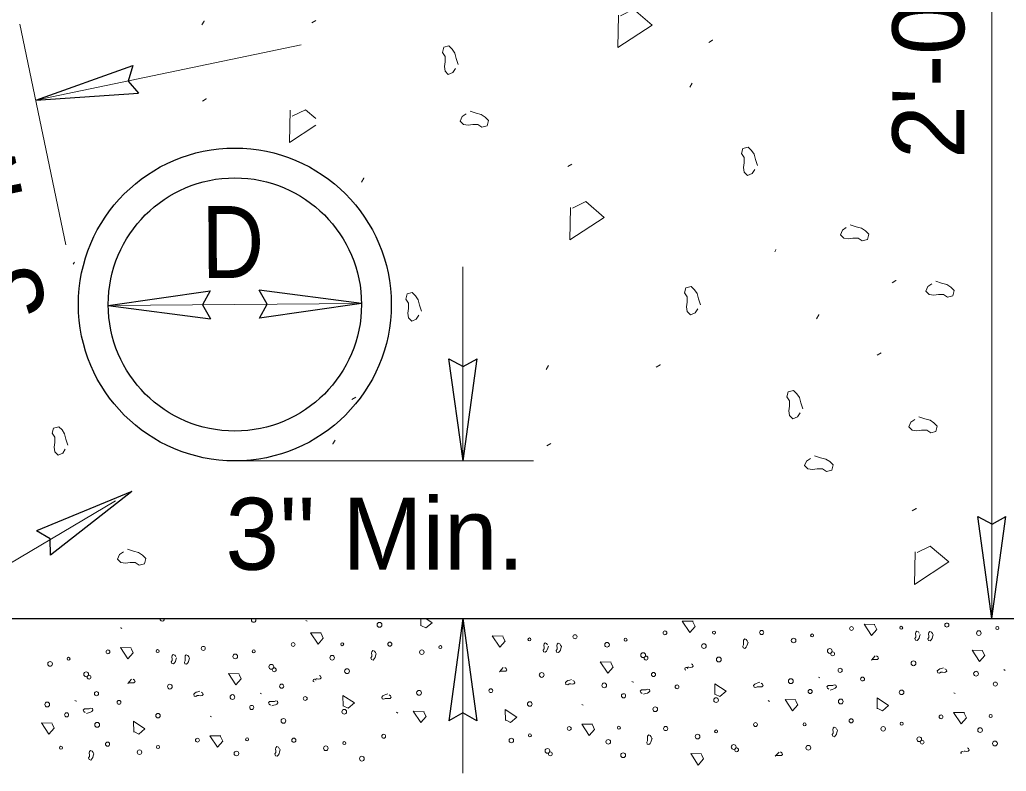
# Model space of a CAD drawing. Extents: x 303 to 714, y -130 to 165.
# Drawn here: x 403.47 to 419.92, y -73.05 to -60.52 of the extents above; entities that cross this region are included whole.
import ezdxf

# ---------------------------------------------------------------- set-up
doc = ezdxf.new("R2010")
doc.units = 0
doc.header["$LTSCALE"] = 0.52
doc.layers.add('1', color=7, linetype='Continuous', lineweight=13)

msp = doc.modelspace()

# ---------------------------------------------------------------- linework, layer by layer
at = {"layer": '1'}
for p, q in [((419.6768, -50.5249), (419.6768, -70.5022)), ((404.2369, -64.2698), (403.4728, -60.5959)), ((408.1629, -60.938), (403.7355, -61.8588)), ((410.8591, -64.6402), (410.8591, -67.8746)), ((404.945, -65.2816), (409.1669, -65.2518)), ((407.0744, -67.8746), (412.0331, -67.8746)), ((396.0996, -73.8394), (405.0665, -68.5424)), ((410.1579, -70.6269), (410.1554, -70.5021)), ((410.8591, -73.0808), (410.8591, -70.5022))]:
    msp.add_line(p, q, dxfattribs=at)
at = {"layer": '1', "lineweight": 25}
for p, q in [((403.7357, -61.8587), (405.3553, -61.2828)), ((403.7357, -61.8587), (405.4506, -61.741)), ((404.9453, -65.2824), (406.6467, -65.0364)), ((409.1666, -65.2509), (407.4619, -65.029)), ((404.9453, -65.2824), (406.6499, -65.5044)), ((409.1666, -65.2509), (407.4652, -65.4969)), ((410.8599, -67.8743), (410.6259, -66.1713)), ((410.8599, -67.8743), (411.0939, -66.1712)), ((405.3361, -68.3859), (403.7467, -69.041)), ((405.3361, -68.3859), (403.9823, -69.4453)), ((419.6777, -70.5018), (419.4437, -68.7988)), ((419.6777, -70.5018), (419.9117, -68.7987)), ((410.8582, -70.5025), (410.6242, -72.2055)), ((410.8582, -70.5025), (411.0922, -72.2054))]:
    msp.add_line(p, q, dxfattribs=at)
for points in [[(403.1494, -70.5022), (423.2587, -70.5021), (423.2587, -50.5248), (405.5214, -50.5248), (402.6695, -36.8122)], [(405.3553, -61.2828), (405.2744, -61.5411), (405.4506, -61.741)], [(406.6467, -65.0364), (406.5166, -65.2737), (406.6499, -65.5044)], [(407.4652, -65.4969), (407.5953, -65.2596), (407.4619, -65.029)], [(410.6259, -66.1713), (410.8623, -66.303), (411.0939, -66.1712)], [(419.4437, -68.7988), (419.68, -68.9306), (419.9117, -68.7987)], [(403.9823, -69.4453), (403.9772, -69.1748), (403.7467, -69.041)], [(411.0922, -72.2054), (410.8559, -72.0737), (410.6242, -72.2055)]]:
    msp.add_lwpolyline(points, dxfattribs=at)
at = {"layer": '1'}
for points in [[(413.4507, -60.4428), (413.4398, -60.9833), (414.0133, -60.6083), (413.7043, -60.3436), (413.4837, -60.4538)], [(408.339, -60.5686), (408.404, -60.5298), (408.4069, -60.53)], [(406.5051, -60.6063), (406.5437, -60.5413), (406.5434, -60.5382)], [(414.9568, -60.8987), (415.0217, -60.86), (415.0247, -60.8601)], [(410.7802, -61.2643), (410.7473, -61.1649), (410.7252, -61.0769), (410.6812, -61.0105), (410.6261, -60.9556), (410.5377, -60.9775), (410.5157, -61.0658), (410.5598, -61.1319), (410.5599, -61.22), (410.5487, -61.2975), (410.5598, -61.3745), (410.6151, -61.4299), (410.6923, -61.3967), (410.7362, -61.3304)], [(414.6804, -61.5757), (414.6421, -61.6408), (414.6419, -61.6437)], [(406.5141, -61.8787), (406.5792, -61.8401), (406.5822, -61.8401)], [(407.9783, -62.0249), (407.9675, -62.5653), (408.4047, -62.2793)], [(408.4045, -62.1666), (408.2323, -62.0191), (408.0115, -62.1294)], [(410.9773, -62.045), (411.0767, -62.0781), (411.1648, -62.1), (411.2311, -62.144), (411.2862, -62.1993), (411.2641, -62.2875), (411.1761, -62.3095), (411.1097, -62.2655), (411.0217, -62.2656), (410.9443, -62.2764), (410.8672, -62.2654), (410.8122, -62.2103), (410.8452, -62.133), (410.9111, -62.0891)], [(415.7678, -62.9504), (415.7349, -62.8513), (415.7126, -62.763), (415.6687, -62.6969), (415.6132, -62.6414), (415.5252, -62.6638), (415.5032, -62.752), (415.5472, -62.8183), (415.5471, -62.9062), (415.5362, -62.9837), (415.5471, -63.0607), (415.6024, -63.1159), (415.6796, -63.0828), (415.7238, -63.0167)], [(412.6083, -62.9662), (412.6733, -62.9276), (412.6762, -62.9277)], [(409.1703, -63.2247), (409.2088, -63.1597), (409.2088, -63.1568)], [(412.6537, -63.6497), (412.6431, -64.19), (413.2163, -63.815), (412.9076, -63.5502), (412.6871, -63.6605)], [(406.6545, -63.8439), (406.7196, -63.8053), (406.7226, -63.8053)], [(417.3174, -63.9399), (417.4167, -63.9731), (417.5048, -63.995), (417.5712, -64.039), (417.6264, -64.0943), (417.6042, -64.1825), (417.5162, -64.2045), (417.4497, -64.1605), (417.3617, -64.1605), (417.2843, -64.1714), (417.2072, -64.1604), (417.1523, -64.1052), (417.1852, -64.028), (417.2511, -63.9841)], [(416.057, -64.3865), (416.0762, -64.3541), (416.0762, -64.3526)], [(404.3625, -64.5946), (404.3818, -64.562), (404.3818, -64.5606)], [(414.8173, -65.2734), (414.7843, -65.1743), (414.7622, -65.0859), (414.7182, -65.0197), (414.6632, -64.9647), (414.5749, -64.9867), (414.5527, -65.0748), (414.5968, -65.1412), (414.5967, -65.2292), (414.5858, -65.3067), (414.5968, -65.3837), (414.652, -65.4389), (414.7292, -65.4057), (414.7732, -65.3397)], [(418.0127, -64.908), (418.0777, -64.8694), (418.0807, -64.8695)], [(418.7413, -64.8783), (418.8407, -64.9115), (418.9288, -64.9333), (418.9952, -64.9773), (419.0503, -65.0327), (419.0282, -65.1208), (418.9401, -65.1429), (418.8737, -65.0988), (418.7857, -65.099), (418.7082, -65.1097), (418.6312, -65.0988), (418.5762, -65.0437), (418.6092, -64.9664), (418.6751, -64.9224)], [(410.1695, -65.3782), (410.1361, -65.2788), (410.1142, -65.1907), (410.0701, -65.1245), (410.0149, -65.0693), (409.9269, -65.0913), (409.9046, -65.1797), (409.9486, -65.2459), (409.9487, -65.3338), (409.9376, -65.4112), (409.9487, -65.4883), (410.004, -65.5434), (410.0811, -65.5104), (410.1253, -65.4444)], [(416.7545, -65.5042), (416.7929, -65.439), (416.7931, -65.4361)], [(417.7667, -66.1127), (417.8317, -66.0739), (417.8347, -66.0741)], [(412.2484, -66.3495), (412.2868, -66.2846), (412.2867, -66.2815)], [(414.0822, -66.3118), (414.1472, -66.2731), (414.1502, -66.2733)], [(416.5235, -67.0075), (416.4907, -66.9082), (416.4686, -66.8202), (416.4244, -66.7537), (416.3693, -66.6988), (416.281, -66.7207), (416.259, -66.8091), (416.303, -66.8752), (416.3031, -66.9633), (416.292, -67.0408), (416.3029, -67.1178), (416.3583, -67.1731), (416.4355, -67.14), (416.4796, -67.0737)], [(409.0055, -66.8498), (409.0706, -66.8112), (409.0735, -66.8113)], [(418.4588, -67.1424), (418.5582, -67.1756), (418.6463, -67.1975), (418.7127, -67.2415), (418.7678, -67.2968), (418.7457, -67.385), (418.6577, -67.407), (418.5912, -67.363), (418.5032, -67.3631), (418.4258, -67.3739), (418.3487, -67.363), (418.2937, -67.3078), (418.3268, -67.2305), (418.3927, -67.1866)], [(404.2732, -67.6129), (404.2403, -67.5136), (404.2183, -67.4256), (404.1742, -67.359), (404.119, -67.3042), (404.0307, -67.326), (404.0087, -67.4144), (404.0527, -67.4806), (404.0528, -67.5686), (404.0417, -67.6462), (404.0526, -67.7231), (404.108, -67.7785), (404.1852, -67.7453), (404.2292, -67.679)], [(408.7292, -67.527), (408.6907, -67.5921), (408.6907, -67.595)], [(412.2574, -67.6219), (412.3225, -67.5832), (412.3254, -67.5833)], [(416.7205, -67.7882), (416.8198, -67.8212), (416.908, -67.8432), (416.9744, -67.8872), (417.0296, -67.9426), (417.0073, -68.0307), (416.9193, -68.0528), (416.8528, -68.0087), (416.7648, -68.0088), (416.6875, -68.0197), (416.6103, -68.0087), (416.5554, -67.9536), (416.5884, -67.8762), (416.6542, -67.8323)], [(418.3515, -68.7095), (418.4166, -68.6708), (418.4195, -68.671)], [(405.2643, -69.3472), (405.3635, -69.3803), (405.4517, -69.4022), (405.5181, -69.4462), (405.5732, -69.5016), (405.551, -69.5897), (405.463, -69.6118), (405.3965, -69.5677), (405.3085, -69.5678), (405.2312, -69.5787), (405.154, -69.5678), (405.0992, -69.5125), (405.1321, -69.4352), (405.1979, -69.3912)], [(418.3968, -69.3931), (418.3862, -69.9333), (418.9595, -69.5583), (418.6509, -69.2934), (418.4303, -69.4038)], [(408.262, -70.5472), (408.2403, -70.5344), (408.2392, -70.5344)], [(410.2388, -70.5021), (410.3454, -70.5718), (410.2424, -70.66), (410.1689, -70.6232)], [(412.8433, -70.5021), (412.8409, -70.5005), (412.7528, -70.5007), (412.7423, -70.5022)], [(414.6967, -70.5487), (414.5165, -70.5451), (414.6416, -70.7362), (414.7297, -70.6333), (414.693, -70.5597)], [(405.1742, -70.671), (405.1526, -70.6581), (405.1516, -70.6582)], [(417.727, -70.5993), (417.5468, -70.5957), (417.6718, -70.7869), (417.7601, -70.6839), (417.7233, -70.6104)], [(418.483, -70.7682), (418.472, -70.8013), (418.4646, -70.8307), (418.45, -70.8528), (418.4316, -70.8712), (418.4022, -70.8638), (418.3948, -70.8345), (418.4095, -70.8123), (418.4095, -70.783), (418.4058, -70.7572), (418.4095, -70.7315), (418.4278, -70.7132), (418.4536, -70.7242), (418.4683, -70.7462)], [(418.7002, -70.7741), (418.6892, -70.8072), (418.6818, -70.8365), (418.6672, -70.8586), (418.6488, -70.877), (418.6194, -70.8697), (418.612, -70.8402), (418.6267, -70.8182), (418.6267, -70.7888), (418.6231, -70.763), (418.6267, -70.7373), (418.6451, -70.7189), (418.6708, -70.7299), (418.6856, -70.752)], [(408.4976, -70.7433), (408.3175, -70.7397), (408.4425, -70.9308), (408.5307, -70.8279), (408.4939, -70.7543)], [(411.5278, -70.7939), (411.3477, -70.7903), (411.4727, -70.9815), (411.561, -70.8785), (411.5242, -70.805)], [(415.6125, -70.8978), (415.6015, -70.9308), (415.5942, -70.9603), (415.5794, -70.9823), (415.5611, -71.0007), (415.5316, -70.9933), (415.5242, -70.9638), (415.5389, -70.9418), (415.5389, -70.9124), (415.5352, -70.8867), (415.5389, -70.8609), (415.5573, -70.8426), (415.583, -70.8536), (415.5977, -70.8756)], [(415.5987, -70.8761), (415.6117, -70.8978), (415.6116, -70.8987)], [(418.6866, -70.7524), (418.6994, -70.7741), (418.6994, -70.7751)], [(405.3288, -70.9885), (405.1486, -70.9849), (405.2738, -71.176), (405.3619, -71.0731), (405.3252, -70.9996)], [(409.4134, -71.0923), (409.4024, -71.1254), (409.395, -71.1547), (409.3803, -71.1768), (409.362, -71.1953), (409.3326, -71.1879), (409.3252, -71.1585), (409.3399, -71.1364), (409.3398, -71.1071), (409.3363, -71.0812), (409.3399, -71.0556), (409.3582, -71.0372), (409.384, -71.0482), (409.3988, -71.0703)], [(412.284, -70.9628), (412.273, -70.9959), (412.2656, -71.0252), (412.2509, -71.0474), (412.2325, -71.0657), (412.2031, -71.0585), (412.1957, -71.029), (412.2104, -71.0069), (412.2104, -70.9776), (412.2067, -70.9518), (412.2104, -70.9261), (412.2288, -70.9077), (412.2546, -70.9187), (412.2693, -70.9407)], [(412.5012, -70.9686), (412.4902, -71.0017), (412.4828, -71.0311), (412.4681, -71.0532), (412.4497, -71.0716), (412.4203, -71.0642), (412.4129, -71.0348), (412.4276, -71.0127), (412.4277, -70.9834), (412.4239, -70.9576), (412.4276, -70.9319), (412.446, -70.9135), (412.4717, -70.9245), (412.4864, -70.9466)], [(412.4874, -70.9469), (412.5003, -70.9686), (412.5002, -70.9696)], [(419.5277, -71.0331), (419.3476, -71.0295), (419.4726, -71.2207), (419.5607, -71.1178), (419.524, -71.0442)], [(406.0848, -71.1574), (406.0738, -71.1904), (406.0665, -71.2199), (406.0518, -71.242), (406.0334, -71.2604), (406.0041, -71.253), (405.9967, -71.2236), (406.0113, -71.2015), (406.0113, -71.1722), (406.0077, -71.1463), (406.0113, -71.1207), (406.0297, -71.1022), (406.0555, -71.1133), (406.0702, -71.1353)], [(406.3021, -71.1632), (406.2911, -71.1962), (406.2837, -71.2257), (406.269, -71.2477), (406.2507, -71.2661), (406.2212, -71.2587), (406.2139, -71.2293), (406.2286, -71.2073), (406.2285, -71.1779), (406.2248, -71.1522), (406.2286, -71.1264), (406.2469, -71.1081), (406.2727, -71.119), (406.2874, -71.1411)], [(406.2884, -71.1415), (406.3012, -71.1632), (406.3012, -71.1642)], [(409.3997, -71.0707), (409.4126, -71.0923), (409.4125, -71.0933)], [(417.7309, -71.1268), (417.6685, -71.1984), (417.6907, -71.1838), (417.72, -71.1838), (417.7457, -71.1874), (417.7715, -71.1838), (417.7899, -71.1653), (417.7788, -71.1397), (417.7568, -71.1249)], [(411.5319, -71.3214), (411.4695, -71.393), (411.4916, -71.3783), (411.5209, -71.3783), (411.5467, -71.3819), (411.5724, -71.3783), (411.5908, -71.36), (411.5797, -71.3342), (411.5577, -71.3195)], [(413.3286, -71.2277), (413.1484, -71.224), (413.2734, -71.4153), (413.3617, -71.3122), (413.325, -71.2387)], [(414.611, -71.3131), (414.6266, -71.3131), (414.6524, -71.3167), (414.6781, -71.3131), (414.6965, -71.2947), (414.6854, -71.269), (414.6672, -71.2568)], [(418.8706, -71.3244), (418.8375, -71.3355), (418.8082, -71.3429), (418.786, -71.3576), (418.7677, -71.3759), (418.775, -71.4052), (418.8044, -71.4127), (418.8266, -71.398), (418.8559, -71.3981), (418.8817, -71.4017), (418.9074, -71.398), (418.9257, -71.3797), (418.9147, -71.3539), (418.8927, -71.3391)], [(419.8765, -71.3551), (419.8982, -71.3679), (419.8992, -71.3678)], [(405.3328, -71.5159), (405.2704, -71.5876), (405.2924, -71.5729), (405.3218, -71.5729), (405.3477, -71.5766), (405.3734, -71.5729), (405.3918, -71.5545), (405.3807, -71.5288), (405.3587, -71.514)], [(407.1295, -71.4222), (406.9493, -71.4187), (407.0744, -71.6097), (407.1626, -71.5068), (407.1258, -71.4333)], [(408.412, -71.5077), (408.4275, -71.5078), (408.4533, -71.5113), (408.479, -71.5077), (408.4973, -71.4893), (408.4863, -71.4635), (408.4683, -71.4514)], [(412.6715, -71.5191), (412.6384, -71.5301), (412.6091, -71.5374), (412.5869, -71.5521), (412.5685, -71.5705), (412.5759, -71.5999), (412.6053, -71.6073), (412.6274, -71.5926), (412.6567, -71.5926), (412.6826, -71.5962), (412.7082, -71.5926), (412.7267, -71.5742), (412.7157, -71.5484), (412.6936, -71.5337)], [(413.6774, -71.5497), (413.6991, -71.5625), (413.7001, -71.5624)], [(416.7887, -71.4787), (416.8104, -71.4916), (416.8114, -71.4915)], [(406.4724, -71.7137), (406.4394, -71.7246), (406.4099, -71.732), (406.3879, -71.7467), (406.3695, -71.765), (406.3768, -71.7945), (406.4062, -71.8018), (406.4283, -71.7872), (406.4577, -71.7872), (406.4835, -71.7908), (406.5092, -71.7872), (406.5275, -71.7687), (406.5165, -71.743), (406.4945, -71.7283)], [(413.8713, -71.766), (413.9045, -71.755), (413.9339, -71.7477), (413.956, -71.7329), (413.9743, -71.7145), (413.967, -71.6852), (413.9376, -71.6778), (413.9155, -71.6924), (413.8861, -71.6925), (413.8603, -71.6888), (413.8346, -71.6924), (413.8162, -71.7108), (413.8272, -71.7366), (413.8493, -71.7513)], [(415.0598, -71.7701), (415.0562, -71.5899), (415.2473, -71.715), (415.1444, -71.8032), (415.0708, -71.7664)], [(415.8077, -71.5654), (415.7746, -71.5763), (415.7452, -71.5837), (415.7231, -71.5984), (415.7047, -71.6167), (415.7121, -71.6462), (415.7414, -71.6536), (415.7636, -71.6389), (415.7929, -71.6389), (415.8187, -71.6426), (415.8444, -71.6388), (415.8628, -71.6205), (415.8518, -71.5947), (415.8297, -71.5801)], [(416.9827, -71.6952), (417.0157, -71.6841), (417.0453, -71.6767), (417.0673, -71.6621), (417.0857, -71.6437), (417.0783, -71.6143), (417.0489, -71.6069), (417.0268, -71.6216), (416.9975, -71.6216), (416.9717, -71.6179), (416.946, -71.6216), (416.9276, -71.6399), (416.9386, -71.6658), (416.9607, -71.6805)], [(404.3906, -71.8679), (404.4122, -71.8807), (404.4133, -71.8807)], [(407.4783, -71.7442), (407.5, -71.757), (407.5011, -71.757)], [(407.6723, -71.9606), (407.7053, -71.9496), (407.7348, -71.9422), (407.7568, -71.9276), (407.7752, -71.9092), (407.7679, -71.8798), (407.7385, -71.8723), (407.7164, -71.887), (407.6871, -71.8871), (407.6612, -71.8834), (407.6356, -71.8871), (407.6172, -71.9054), (407.6282, -71.9312), (407.6502, -71.9459)], [(408.8607, -71.9647), (408.8571, -71.7845), (409.0482, -71.9096), (408.9453, -71.9977), (408.8717, -71.961)], [(409.6086, -71.7599), (409.5755, -71.7709), (409.5461, -71.7783), (409.524, -71.7929), (409.5056, -71.8114), (409.513, -71.8407), (409.5423, -71.8482), (409.5645, -71.8335), (409.5938, -71.8335), (409.6196, -71.8371), (409.6453, -71.8335), (409.6637, -71.8152), (409.6527, -71.7894), (409.6307, -71.7746)], [(415.9712, -71.8831), (415.9495, -71.8702), (415.9485, -71.8702)], [(416.4095, -71.8561), (416.2293, -71.8525), (416.3543, -72.0436), (416.4426, -71.9407), (416.4058, -71.8672)], [(417.768, -72.0056), (417.7645, -71.8254), (417.9556, -71.9505), (417.8527, -72.0387), (417.7792, -72.0019)], [(419.0646, -71.7537), (419.0429, -71.7408), (419.0419, -71.7409)], [(404.5846, -72.0842), (404.6177, -72.0733), (404.647, -72.0659), (404.6692, -72.0512), (404.6875, -72.0327), (404.6802, -72.0034), (404.6507, -71.996), (404.6286, -72.0107), (404.5992, -72.0108), (404.5735, -72.0071), (404.5478, -72.0107), (404.5294, -72.0292), (404.5404, -72.0548), (404.5624, -72.0696)], [(411.569, -72.2002), (411.5653, -72.02), (411.7565, -72.1451), (411.6535, -72.2333), (411.58, -72.1965)], [(412.8655, -71.9483), (412.8438, -71.9354), (412.8428, -71.9355)], [(406.6664, -72.1428), (406.6447, -72.13), (406.6437, -72.13)], [(409.7721, -72.0776), (409.7504, -72.0648), (409.7494, -72.0648)], [(410.2104, -72.0506), (410.0302, -72.0471), (410.1552, -72.2382), (410.2435, -72.1352), (410.2067, -72.0618)], [(419.2192, -72.0712), (419.039, -72.0677), (419.1641, -72.2588), (419.2523, -72.1558), (419.2155, -72.0823)], [(404.0112, -72.2452), (403.8312, -72.2416), (403.9562, -72.4327), (404.0443, -72.3298), (404.0076, -72.2562)], [(405.3698, -72.3948), (405.3662, -72.2147), (405.5574, -72.3397), (405.4545, -72.4278), (405.3809, -72.3911)], [(413.0201, -72.2658), (412.8399, -72.2622), (412.965, -72.4533), (413.0532, -72.3504), (413.0164, -72.2769)], [(417.1047, -72.3697), (417.0937, -72.4027), (417.0863, -72.4321), (417.0716, -72.4542), (417.0532, -72.4726), (417.0238, -72.4652), (417.0164, -72.4358), (417.0311, -72.4137), (417.0311, -72.3844), (417.0275, -72.3586), (417.0312, -72.3329), (417.0495, -72.3145), (417.0752, -72.3255), (417.09, -72.3476)], [(417.091, -72.348), (417.1038, -72.3697), (417.1037, -72.3707)], [(406.8209, -72.4603), (406.6408, -72.4568), (406.7658, -72.6479), (406.8541, -72.545), (406.8173, -72.4715)], [(414.0112, -72.4989), (414.0002, -72.532), (413.9928, -72.5614), (413.9782, -72.5835), (413.9597, -72.6019), (413.9304, -72.5945), (413.923, -72.5652), (413.9377, -72.5431), (413.9377, -72.5138), (413.9341, -72.4879), (413.9377, -72.4622), (413.9561, -72.4438), (413.9818, -72.4548), (413.9966, -72.4769)], [(413.9976, -72.4773), (414.0104, -72.499), (414.0103, -72.5)], [(407.8121, -72.6936), (407.8011, -72.7266), (407.7937, -72.756), (407.7792, -72.7781), (407.7607, -72.7965), (407.7313, -72.7892), (407.7239, -72.7597), (407.7386, -72.7376), (407.7387, -72.7082), (407.7349, -72.6825), (407.7386, -72.6568), (407.757, -72.6384), (407.7827, -72.6494), (407.7975, -72.6714)], [(407.7985, -72.6718), (407.8112, -72.6935), (407.8113, -72.6945)], [(419.2146, -72.7142), (419.2302, -72.7141), (419.2559, -72.7177), (419.2817, -72.7142), (419.3, -72.6958), (419.289, -72.67), (419.2708, -72.6578)], [(404.7065, -72.7587), (404.6955, -72.7918), (404.6881, -72.8212), (404.6734, -72.8433), (404.6551, -72.8617), (404.6256, -72.8543), (404.6183, -72.8249), (404.633, -72.8028), (404.6329, -72.7735), (404.6293, -72.7477), (404.6329, -72.722), (404.6513, -72.7037), (404.6771, -72.7146), (404.6918, -72.7367)], [(404.6928, -72.7371), (404.7057, -72.7587), (404.7056, -72.7597)], [(414.8387, -72.758), (414.6586, -72.7545), (414.7836, -72.9456), (414.8717, -72.8426), (414.835, -72.7692)], [(416.1298, -72.7281), (416.0673, -72.7997), (416.0894, -72.785), (416.1188, -72.7851), (416.1446, -72.7887), (416.1703, -72.785), (416.1887, -72.7667), (416.1777, -72.7409), (416.1556, -72.7261)]]:
    msp.add_lwpolyline(points, dxfattribs=at)
at = {"layer": '1', "lineweight": 25}
for radius in [2.608, 2.111]:
    msp.add_circle((407.0559, -65.2667), radius, dxfattribs=at)
at = {"layer": '1'}
for centre, radius in [((409.4673, -70.6078), 0.0399), ((414.2268, -70.7404), 0.0321), ((415.045, -70.7372), 0.025), ((415.8395, -70.7356), 0.0344), ((417.3381, -70.6695), 0.0321), ((418.1665, -70.6561), 0.025), ((418.9272, -70.6119), 0.0344), ((419.4604, -70.7457), 0.0385), ((419.7692, -70.6605), 0.025), ((411.9674, -70.8507), 0.025), ((412.7281, -70.8065), 0.0344), ((413.5701, -70.8551), 0.025), ((416.3726, -70.8693), 0.0385), ((416.6815, -70.7842), 0.025), ((404.9399, -71.0587), 0.0321), ((405.7683, -71.0452), 0.025), ((406.529, -71.001), 0.0344), ((407.371, -71.0496), 0.025), ((408.0277, -70.935), 0.0321), ((408.8459, -70.9317), 0.025), ((409.6404, -70.9301), 0.0344), ((410.1735, -71.0639), 0.0385), ((410.4824, -70.9788), 0.025), ((413.2613, -70.9402), 0.0385), ((414.8772, -70.9621), 0.0385), ((416.9745, -71.0431), 0.0399), ((403.9744, -71.2585), 0.0385), ((404.2833, -71.1733), 0.025), ((407.0622, -71.1348), 0.0385), ((408.6781, -71.1567), 0.0385), ((413.8632, -71.1139), 0.0399), ((413.9117, -71.1619), 0.0321), ((415.1258, -71.1857), 0.0399), ((417.023, -71.091), 0.0321), ((418.3713, -71.2489), 0.0399), ((407.6641, -71.3085), 0.0399), ((407.7126, -71.3565), 0.0321), ((408.9267, -71.3803), 0.0399), ((417.1476, -71.3654), 0.0344), ((419.4137, -71.4226), 0.0399), ((404.5763, -71.4322), 0.0399), ((404.6249, -71.4802), 0.0321), ((412.1722, -71.4435), 0.0399), ((414.0363, -71.4363), 0.0344), ((416.326, -71.5463), 0.0399), ((417.5221, -71.5116), 0.0321), ((405.9731, -71.6381), 0.0399), ((407.8372, -71.6308), 0.0344), ((410.1269, -71.7408), 0.0399), ((411.3231, -71.7062), 0.0321), ((413.2146, -71.6172), 0.0399), ((414.4287, -71.641), 0.0321), ((416.6483, -71.7194), 0.0344), ((418.1726, -71.7333), 0.0385), ((419.736, -71.5957), 0.0344), ((404.7494, -71.7545), 0.0344), ((405.124, -71.9008), 0.0321), ((407.0155, -71.8117), 0.0399), ((408.2296, -71.8355), 0.0321), ((413.5369, -71.7903), 0.0344), ((415.0791, -71.8626), 0.0385), ((417.1585, -71.8852), 0.0399), ((403.9278, -71.9354), 0.0399), ((407.3379, -71.9849), 0.0344), ((408.8801, -72.0572), 0.0385), ((411.9735, -71.9279), 0.0385), ((414.0651, -72.0145), 0.0399), ((404.2501, -72.1085), 0.0344), ((405.7744, -72.1224), 0.0385), ((407.866, -72.2091), 0.0399), ((417.3316, -72.2075), 0.0344), ((418.8303, -72.1414), 0.0321), ((419.6587, -72.128), 0.025), ((404.7603, -72.2743), 0.0399), ((412.6312, -72.336), 0.0321), ((413.4596, -72.3226), 0.025), ((414.2382, -72.3368), 0.0344), ((415.0802, -72.3854), 0.025), ((415.7369, -72.2708), 0.0321), ((416.5551, -72.2675), 0.025), ((417.8648, -72.3412), 0.0385), ((418.1736, -72.2561), 0.025), ((419.4807, -72.3631), 0.0385), ((406.4321, -72.5306), 0.0321), ((407.2605, -72.5171), 0.025), ((408.0391, -72.5314), 0.0344), ((409.5378, -72.4653), 0.0321), ((411.6657, -72.5358), 0.0385), ((411.9745, -72.4507), 0.025), ((413.2816, -72.5577), 0.0385), ((414.7714, -72.4706), 0.0385), ((418.4667, -72.515), 0.0399), ((418.5152, -72.5629), 0.0321), ((404.1569, -72.6567), 0.025), ((404.9335, -72.5966), 0.0344), ((405.4666, -72.7304), 0.0385), ((405.7754, -72.6452), 0.025), ((408.5723, -72.6652), 0.0385), ((408.8811, -72.58), 0.025), ((412.2676, -72.7095), 0.0399), ((415.3732, -72.6443), 0.0399), ((415.4218, -72.6923), 0.0321), ((416.618, -72.6576), 0.0399), ((419.7293, -72.5867), 0.0399), ((407.0825, -72.7522), 0.0385), ((409.1742, -72.8389), 0.0399), ((412.3161, -72.7575), 0.0321), ((413.5302, -72.7813), 0.0399)]:
    msp.add_circle(centre, radius, dxfattribs=at)
for centre, radius, start, end in [((405.8457, -70.513), 0.0344, 161.66289, 18.33704), ((407.37, -70.5269), 0.0385, 140.04648, 39.95345), ((414.5844, -71.343), 0.025, 22.44275, 247.55723), ((408.3853, -71.5376), 0.025, 22.44275, 247.55723), ((419.1879, -72.7441), 0.025, 50.35921, 219.64076)]:
    msp.add_arc(centre, radius, start, end, dxfattribs=at)

# ---------------------------------------------------------------- texts
for s, rotation, p in [("2'-0''", 90, (419.2172, -62.8385)), ("3'' Min.", 101.749, (403.935, -65.4186))]:
    msp.add_text(s, height=1.2, rotation=rotation, dxfattribs=at).set_placement(p)
at = {"layer": '1', "width": 0.9}
msp.add_text('D', height=1.2, rotation=0.406, dxfattribs=at).set_placement((406.5047, -64.8282))
at = {"layer": '1'}
msp.add_text("3'' Min.", height=1.2, dxfattribs=at).set_placement((406.8995, -69.6897))

doc.saveas('drawing.dxf')
